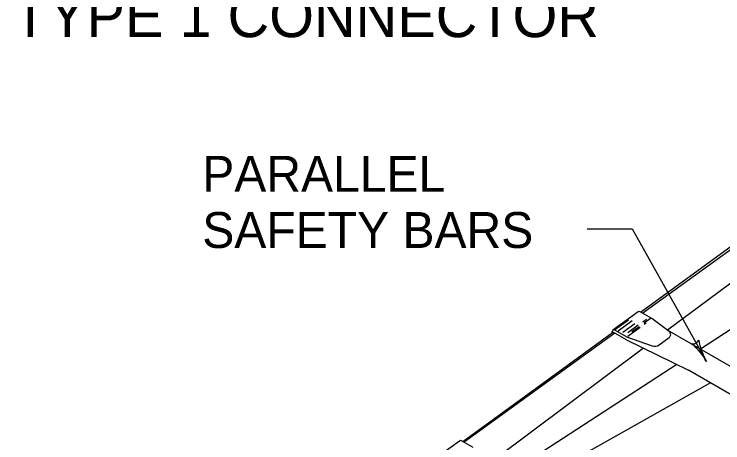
# Model space of a CAD drawing. Extents: x 997.6 to 1036.9, y 998.9 to 1022.7.
# Drawn here: x 1021.232 to 1025.177, y 1004.033 to 1006.42 of the extents above; entities that cross this region are included whole.
import ezdxf

# ---------------------------------------------------------------- set-up
doc = ezdxf.new("R2010")
doc.units = 0
doc.layers.add('Level 1', color=7, linetype='Continuous')

msp = doc.modelspace()

# ---------------------------------------------------------------- linework, layer by layer
at = {"layer": 'Level 1'}
for p, q in [((1024.7188, 1004.7616), (1025.4958, 1005.3283)), ((1025.5113, 1005.3186), (1024.7308, 1004.7547)), ((1025.6519, 1005.2444), (1024.8694, 1004.6603)), ((1024.4216, 1005.225), (1024.6716, 1005.225)), ((1024.6716, 1005.225), (1025.0857, 1004.4862)), ((1025.9158, 1005.1163), (1025.0518, 1004.5551)), ((1024.7052, 1004.762), (1024.5654, 1004.6611)), ((1024.7816, 1004.7254), (1024.7165, 1004.7629)), ((1024.7511, 1004.72), (1024.7318, 1004.706)), ((1024.7737, 1004.7247), (1024.7383, 1004.6991)), ((1024.8782, 1004.6529), (1024.7816, 1004.7254)), ((1024.651, 1004.7163), (1024.5745, 1004.661)), ((1024.6726, 1004.712), (1024.5936, 1004.6548)), ((1024.6872, 1004.6953), (1024.6208, 1004.6474)), ((1024.7063, 1004.6876), (1024.6485, 1004.6458)), ((1024.7118, 1004.68), (1024.6711, 1004.6505)), ((1024.7499, 1004.7002), (1024.7398, 1004.6928)), ((1023.7298, 1004.0399), (1024.5621, 1004.6472)), ((1024.5762, 1004.643), (1023.7363, 1004.0362)), ((1024.5606, 1004.6468), (1024.5606, 1004.6524)), ((1024.6407, 1004.6236), (1024.5756, 1004.6611)), ((1024.6407, 1004.6236), (1024.5756, 1004.6611)), ((1024.6407, 1004.6236), (1024.5756, 1004.6611)), ((1024.6407, 1004.6236), (1024.5756, 1004.6611)), ((1024.6407, 1004.6058), (1024.5762, 1004.643)), ((1024.7165, 1004.676), (1024.6473, 1004.626)), ((1025.747, 1004.1539), (1024.8648, 1004.663)), ((1024.6407, 1004.6236), (1024.7834, 1004.5733)), ((1024.6407, 1004.6236), (1024.7834, 1004.5733)), ((1024.6407, 1004.6236), (1024.7834, 1004.5733)), ((1024.6407, 1004.6236), (1024.7834, 1004.5733)), ((1024.6407, 1004.6058), (1024.9864, 1004.4379)), ((1024.8217, 1004.5788), (1024.8779, 1004.6193)), ((1024.735, 1004.56), (1023.8929, 1003.9315)), ((1024.9206, 1004.4699), (1023.9982, 1003.8707)), ((1025.4778, 1004.1535), (1024.9858, 1004.4383)), ((1025.1087, 1004.3672), (1024.1097, 1003.8063)), ((1023.7106, 1004.0435), (1023.5708, 1003.9426)), ((1023.787, 1004.0069), (1023.7219, 1004.0444))]:
    msp.add_line(p, q, dxfattribs=at)
for centre, radius, start, end in [((1024.7115, 1004.7542), 0.01, 60.1307, 128.9894), ((1024.5706, 1004.6524), 0.01, 60.0468, 180), ((1024.5706, 1004.6524), 0.01, 60.0468, 180), ((1024.5706, 1004.6524), 0.01, 60.0468, 180), ((1024.5706, 1004.6524), 0.01, 60.0468, 180), ((1024.565, 1004.6309), 0.0164, 47.2938, 105.5753), ((1024.8657, 1004.6362), 0.0208, 305.8123, 53.1353), ((1025.013, 1004.6159), 0.0313, 258.0433, 340.16), ((1025.4267, 1004.6773), 0.3909, 190.6159, 209.2626), ((1024.7973, 1004.6125), 0.0417, 250.5844, 305.8436), ((1024.7973, 1004.6125), 0.0417, 250.5844, 305.8436), ((1024.7973, 1004.6125), 0.0417, 250.5844, 305.8436), ((1024.7973, 1004.6125), 0.0417, 250.5844, 305.8436), ((1024.7446, 1004.295), 0.3909, 29.2687, 47.9375), ((1024.7446, 1004.295), 0.3909, 29.2565, 29.2687), ((1023.7169, 1004.0357), 0.01, 60.1307, 128.9894)]:
    msp.add_arc(centre, radius, start, end, dxfattribs=at)

# ---------------------------------------------------------------- texts
for s, height, p in [('TYPE 1 CONNECTOR', 0.24, (1021.2243, 1006.2918)), ('PARALLEL', 0.2, (1022.2787, 1005.4307)), ('SAFETY BARS', 0.2, (1022.2787, 1005.1182))]:
    msp.add_text(s, height=height, dxfattribs=at).set_placement(p)

doc.saveas('drawing.dxf')
